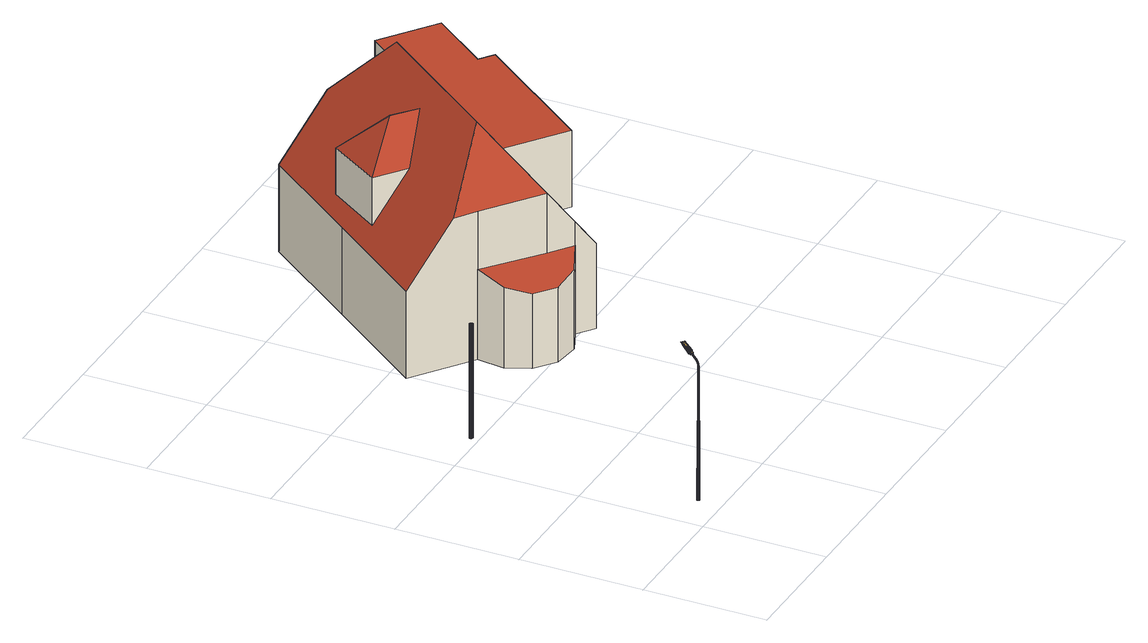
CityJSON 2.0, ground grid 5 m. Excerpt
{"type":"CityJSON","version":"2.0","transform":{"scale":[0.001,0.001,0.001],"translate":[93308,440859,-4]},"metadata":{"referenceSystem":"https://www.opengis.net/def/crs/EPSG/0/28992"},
"CityObjects":{
"cityfurniture1":{"type":"CityFurniture","attributes":{"Lichtpunttype":"Straatverlichting","Brondatum":"12-06-2019","Buurt_nummer":"62","Masttype":"MAST 4M LPH 4M VERZ VERJ D60 A1","Lamptype":"PLL 36W KL.830 XTRA POLAR","Buurtnaam":"Hillegersberg Noord","Nummer":"2","Geplaatst_op":"01-01-2000","Wijknummer":"6","Nivo":"0","Datum_laatste_mutatie":"07-06-2019","Straatnaam":"Plaszicht","Thema":"Lichtmasten","Beheerobject":"88528/OVL-002","Armatuurtype":"76 2000 SDN 1X PLL 36W EVSA D60","Objecthoogte":"4","Klasse":"Tertiaire weg","Wijknaam":"Hillegersberg-Schiebroek"},"geometry":[{"type":"MultiSurface","lod":"2","boundaries":[[[0,1,2,3]],[[4,0,3,5]],[[6,4,5,7]],[[8,6,7,9]],[[10,8,9,11]],[[12,10,11,13]],[[14,12,13,15]],[[16,14,15,17]],[[18,16,17,19]],[[20,18,19,21]],[[22,20,21,23]],[[24,22,23,25]],[[26,24,25,27]],[[28,26,27,29]],[[30,28,29,31]],[[32,30,31,33]],[[34,32,33,35]],[[36,34,35,37]],[[38,36,37,39]],[[40,38,39,41]],[[42,40,41,43]],[[44,42,43,45]],[[46,44,45,47]],[[1,46,47,2]],[[46,1,0,4,6,8,10,12,14,16,18,20,22,24,26,28,30,32,34,36,38,40,42,44]]]}]},
"cityfurniture2":{"type":"CityFurniture","attributes":{"Lichtpunttype":"Straatverlichting","Brondatum":"12-06-2019","Buurt_nummer":"62","Masttype":"MAST 4M LPH 4M VERZ VERJ D60 A1","Lamptype":"PLL 36W KL.830 XTRA POLAR","Buurtnaam":"Hillegersberg Noord","Nummer":"2","Geplaatst_op":"01-01-2000","Wijknummer":"6","Nivo":"0","Datum_laatste_mutatie":"07-06-2019","Straatnaam":"Plaszicht","Thema":"Lichtmasten","Beheerobject":"88528/OVL-002","Armatuurtype":"76 2000 SDN 1X PLL 36W EVSA D60","Objecthoogte":"4","Klasse":"Tertiaire weg","Wijknaam":"Hillegersberg-Schiebroek"},"geometry":[{"type":"MultiSurface","lod":"2","boundaries":[[[48,49,50,51,52,53]],[[54,55,56,57,58,59]],[[60,61,62,63,64,65]],[[66,67,68,69,70,71]],[[64,63,62,72,73,74]],[[59,58,57,75,76,77]],[[78,79,68,67,66,80]],[[71,70,69,81,82,83]],[[84,85,86,87]],[[88,89,90,79,78,80]],[[91,92,93,94,95,96]],[[62,97,98,72]],[[99,100,101,102]],[[103,104,93,92,91,105]],[[68,106,107,69]],[[97,108,109,98]],[[110,96,100,99]],[[74,73,72,50,49,48]],[[111,112,113,56,55,54]],[[57,114,115,75]],[[116,117,104,103,105,118]],[[119,53,120,121]],[[122,123,124,114]],[[109,125,126,127]],[[125,128,129,126]],[[130,119,121,131]],[[94,132,84,133]],[[85,130,131,86]],[[96,95,94,133,134,100]],[[128,54,59,129]],[[56,122,114,57]],[[135,136,137,138]],[[98,109,127,139]],[[133,84,87,140]],[[141,142,143,144]],[[145,146,147,148]],[[108,149,125,109]],[[150,71,83,151]],[[123,135,138,124]],[[72,98,139,50]],[[144,143,152,153]],[[107,144,153,154]],[[155,64,74,156]],[[157,111,54,128]],[[69,107,154,81]],[[143,99,102,152]],[[158,159,160,161]],[[136,80,66,137]],[[129,59,77,162]],[[146,163,164,147]],[[50,139,165,51]],[[142,110,99,143]],[[127,126,166,167]],[[100,134,133,140,168,101]],[[124,138,159,158]],[[75,115,169,170]],[[115,158,161,169]],[[114,124,158,115]],[[159,150,151,160]],[[171,172,173,174]],[[175,176,119,130]],[[138,137,150,159]],[[139,127,167,165]],[[163,155,156,164]],[[177,178,179,180]],[[106,141,144,107]],[[181,182,183,184]],[[172,185,186,173]],[[187,65,64,155]],[[132,188,85,84]],[[188,175,130,85]],[[149,157,128,125]],[[189,190,88,191]],[[192,189,191,193]],[[194,195,196,197]],[[61,198,97,62]],[[199,200,190,189]],[[184,183,201,202]],[[126,129,162,166]],[[137,66,71,150]],[[176,48,53,119]],[[183,192,193,201]],[[203,204,205,206]],[[207,208,146,145]],[[209,199,189,192]],[[210,105,91,211]],[[212,213,142,141]],[[195,214,215,196]],[[216,217,218,219]],[[79,220,106,68]],[[193,191,136,135]],[[104,145,148,93]],[[198,221,108,97]],[[180,179,222,223]],[[202,201,123,122]],[[224,225,171,226]],[[219,218,213,212]],[[204,227,228,205]],[[211,91,96,110]],[[201,193,135,123]],[[217,229,210,218]],[[214,203,206,215]],[[229,118,105,210]],[[230,216,219,231]],[[93,148,132,94]],[[232,181,184,233]],[[221,234,149,108]],[[234,235,157,149]],[[236,187,155,163]],[[90,231,220,79]],[[218,210,211,213]],[[164,156,176,175]],[[156,74,48,176]],[[147,164,175,188]],[[213,211,110,142]],[[117,207,145,104]],[[208,236,163,146]],[[191,88,80,136]],[[220,212,141,106]],[[235,237,111,157]],[[113,202,122,56]],[[231,219,212,220]],[[148,147,188,132]],[[238,239,240,241]],[[242,243,244,245]],[[246,247,248,249]],[[225,250,172,171]],[[251,252,216,230]],[[253,254,255,256,257,258]],[[259,260,250,225]],[[261,262,263,264]],[[265,258,257,266]],[[267,268,269,270]],[[271,261,264,272]],[[273,238,241,274]],[[268,275,276,269]],[[275,277,278,276]],[[279,280,203,214]],[[254,271,272,255]],[[281,251,230,282]],[[283,284,285,286]],[[287,288,289,290]],[[250,291,185,172]],[[239,242,245,240]],[[243,292,293,244]],[[294,279,214,195]],[[223,222,118,229]],[[293,295,249,296,297,298]],[[227,299,300,301,302,228]],[[200,303,281,282,304,190]],[[305,287,290,306]],[[262,283,286,263]],[[307,246,249,295,293,292]],[[308,309,232,233,310,237]],[[311,274,312,313,314,315]],[[316,259,225,224]],[[317,294,195,194]],[[318,315,314,291]],[[260,318,291,250]],[[319,316,224,300]],[[320,321,281,303,200,322]],[[323,324,325,232,309,308]],[[326,223,229,217]],[[327,328,227,204]],[[282,230,231,90]],[[329,319,300,299,227,328]],[[330,331,178,177]],[[304,282,90,89,88,190]],[[332,330,177,333]],[[174,173,234,221]],[[185,323,308,186]],[[280,327,204,203]],[[252,326,217,216]],[[291,314,323,185]],[[334,335,336,337]],[[338,339,207,117]],[[313,312,325,324,323,314]],[[340,322,200,199]],[[341,342,61,60,65,343]],[[240,245,344,335]],[[345,340,199,209]],[[344,346,340,345]],[[325,337,181,232]],[[274,241,334,312]],[[335,344,345,336]],[[245,244,346,344]],[[244,293,298,346]],[[241,240,335,334]],[[346,298,322,340]],[[339,347,208,207]],[[312,334,337,325]],[[337,336,182,181]],[[197,196,339,338]],[[321,348,251,281]],[[173,186,235,234]],[[205,228,343,349]],[[350,349,187,236]],[[206,205,349,350]],[[215,206,350,347]],[[336,345,209,182]],[[310,233,113,112,111,237]],[[182,209,192,183]],[[186,308,237,235]],[[233,184,202,113]],[[347,350,236,208]],[[349,343,65,187]],[[196,215,347,339]],[[351,174,221,198]],[[352,333,353,354]],[[353,180,223,326]],[[297,296,321,320,322,298]],[[348,354,252,251]],[[248,355,352,356]],[[226,171,174,351]],[[249,248,356,296]],[[342,351,198,61]],[[300,224,226,301]],[[296,356,348,321]],[[302,301,342,341,343,228]],[[355,332,333,352]],[[333,177,180,353]],[[357,265,266,358]],[[301,226,351,342]],[[356,352,354,348]],[[354,353,326,252]],[[165,167,359,360]],[[77,76,75,170,361,362]],[[101,168,140,363,364,365]],[[362,361,170,366,367,368]],[[51,165,360,369]],[[306,290,318,260]],[[160,151,370,371]],[[102,101,365,372]],[[161,160,371,373]],[[152,102,372,374]],[[154,153,375,376]],[[290,289,315,318]],[[377,305,306,378]],[[53,52,51,369,379,120]],[[153,152,374,375]],[[83,82,81,380,381,382]],[[151,83,382,370]],[[81,154,376,380]],[[277,383,384,278]],[[385,273,274,311,315,289]],[[264,263,386,387]],[[388,389,279,294]],[[389,390,280,279]],[[87,86,391,392]],[[386,393,330,332]],[[390,394,327,280]],[[272,264,387,247]],[[86,131,395,391]],[[255,272,247,246]],[[270,269,388,396]],[[140,87,392,363]],[[131,121,397,395]],[[398,399,400,401,402,403]],[[384,403,402,394]],[[401,400,319,329,328,402]],[[394,402,328,327]],[[393,404,331,330]],[[263,286,393,386]],[[269,276,389,388]],[[286,285,404,393]],[[120,379,369,405,406,407]],[[400,408,316,319]],[[399,409,408,400]],[[410,357,358,411]],[[383,412,403,384]],[[408,378,259,316]],[[378,306,260,259]],[[276,278,390,389]],[[413,194,197,414,179,178]],[[256,255,246,307,292,257]],[[409,377,378,408]],[[415,416,417,418]],[[416,410,411,417]],[[278,384,394,390]],[[266,257,292,243]],[[419,267,270,420,285,284]],[[420,270,396,421,404,285]],[[422,423,287,305]],[[424,422,305,377]],[[288,425,418,273,385,289]],[[387,386,332,355]],[[411,358,242,239]],[[423,426,288,287]],[[427,424,377,409]],[[396,388,294,317]],[[414,197,338,428,222,179]],[[417,411,239,238]],[[358,266,243,242]],[[426,429,415,418,425,288]],[[428,338,117,116,118,222]],[[412,430,431,399,398,403]],[[431,427,409,399]],[[418,417,238,273]],[[247,387,355,248]],[[432,268,267,433]],[[433,267,419,284,434,435]],[[366,436,373,371,370,382,381,380,376,375,374,372,365,364,363,392,391,395,397,407,406,405,437,438,439,440,368,367]],[[359,441,439,438]],[[360,359,438,437]],[[434,284,283,442]],[[404,421,396,317,443,331]],[[441,444,440,439]],[[445,446,447,254,253,258]],[[448,445,258,265]],[[443,317,194,413,178,331]],[[449,277,275,450]],[[451,452,448,453]],[[452,448,265,357]],[[454,433,432,455]],[[424,427,456,457]],[[450,275,268,432]],[[458,459,262,261]],[[447,460,271,254]],[[460,458,261,271]],[[461,462,463,464]],[[442,283,262,459]],[[465,410,416,466]],[[467,466,465,468]],[[383,277,449,469]],[[452,357,410,465]],[[459,458,460,447,446,445,448,452,465,466,470,471,472,463,462,457,456,473,474,475,469,449,450,432,433,435,434,442]],[[412,383,469,475]],[[464,463,472,476]],[[472,426,423,463]],[[431,430,412,475,474,473]],[[470,415,429,426,472,471]],[[463,423,422,462]],[[422,424,457,462]],[[472,471,477,476]],[[478,477,471,470]],[[466,416,415,470]],[[427,431,473,456]],[[479,475,474,473,480,481]],[[482,447,460,483]],[[455,432,450,484]],[[480,473,456,485]],[[486,457,462,461]],[[468,465,452,451]],[[487,449,469,488]],[[488,469,475,479]],[[483,460,458,489]],[[490,459,442,491]],[[485,456,457,486]],[[489,458,459,490]],[[453,448,445,492]],[[454,493,494,434,435,433]],[[484,450,449,487]],[[491,442,434,494]],[[482,495,492,445,446,447]],[[478,470,466,467]],[[170,169,436,366]],[[169,161,373,436]],[[162,77,362,444]],[[121,120,407,397]],[[166,162,444,441]],[[369,360,437,405]],[[167,166,441,359]],[[444,362,368,440]],[[496,497,498,499]],[[500,501,502,503]],[[504,505,506]],[[507,508,509]],[[510,511,512]],[[513,514,515]],[[499,498,516,517]],[[518,500,503,519]],[[520,521,522,523]],[[524,518,525,526,527]],[[528,529,530,531]],[[532,506,533,520,521,534,535,536,537]],[[538,523,522,539,540,541,517,516,542,543,544]],[[533,520,523,538]],[[545,546,547,526,525,548]],[[524,549,550,551,536,535,534,521,520,533,504,501,500,518]],[[535,536,552,541,540]],[[514,507,553,554,555]],[[514,556,557]],[[507,510,497,496]],[[549,558,550]],[[513,559,560]],[[561,513,560,562,510,512,563]],[[564,565,545,546]],[[566,510,562]],[[501,504,567,502]],[[521,534,539,522]],[[507,496,499,553]],[[551,558,537]],[[537,568,569,558]],[[504,533,538,544,567]],[[518,519,548,525]],[[546,564,570,547]],[[496,507,514,515,497]],[[514,513,561,563,512,510,507]],[[530,521,534,531]],[[537,551,536]],[[571,514,556]],[[569,549,524]],[[514,557,507]],[[508,507,514]],[[500,505,501]],[[558,549,569]],[[550,549,572,573]],[[511,509,508,571,556,557]],[[558,551,550]],[[551,550,573,574]],[[514,513,556]],[[507,511,510]],[[575,500,518]],[[556,513,561]],[[576,506,505,575]],[[546,545,577,555,554,547]],[[508,514,571]],[[511,507,557]],[[505,500,575]],[[506,504,533]],[[560,562,566,535,534,521,520,559]],[[507,509,511]],[[519,503,502,567,544,543,577,545,565,545,548]],[[510,512,563,561,513,515,497]],[[534,535,540,539]],[[497,515,542,516,498]],[[576,568,537,532,506]],[[515,514,555,577,543,542]],[[536,551,574,552]],[[568,576,575,518,524,569]],[[511,557,556,561,563,512]],[[505,504,501]],[[499,517,541,552,574,573,572,527,526,547,570,547,554,553]],[[549,524,527,572]],[[578,579,580,581]],[[581,582,583,580]],[[584,585,586,581,580,587]],[[586,588,582,581]],[[589,590,591,592,588,586,585]],[[593,579,578,594]],[[595,596,597,584,587,598,599]],[[580,583,598,587]],[[589,597,596,590]],[[580,579,593,600,601,583]],[[585,584,597,589]],[[602,603,594,578,581,582]]]}]},
"tree1":{"type":"SolitaryVegetationObject","attributes":{"Geslacht":"Prunus","Brondatum":"13-06-2019","Aanlegjaar":"2007","Beheerobjectomschrijving":"12308.bm4","Ontwikkeling":"Blijvende Kroon","Boomsortiment":"Prunus 'Umineko'","Boomstatus":"Niet van toepassing","Stamdiameter":"15","tree_part":"stam","Takvrije_zone":"tot 4,50 meter Bereikt","Thema":"Bomen","Kroondiameter":"3","Boomhoogte":"9-12 m.","Straat":"Plaszicht","Wijk":"Hillegersberg Noord","Laatste_mutatie":"17-05-2019","Boomsortiment_nederlands":"Sierkers","Buurt":"Hillegersberg Noord - 40","Hoogte":"-1.9484062"},"geometry":[{"type":"CompositeSurface","lod":"2","boundaries":[[[604,605,606]],[[605,607,608]],[[609,610,607]],[[611,612,609]],[[606,605,613]],[[614,615,611]],[[613,616,617]],[[617,618,619]],[[615,612,611]],[[619,620,621]],[[612,610,609]],[[621,622,623]],[[610,624,607]],[[607,624,608]],[[624,625,608]],[[620,622,621]],[[625,626,627]],[[618,620,619]],[[616,618,617]],[[608,625,627]],[[605,616,613]],[[605,608,616]],[[616,608,627]],[[616,627,618]],[[618,627,626]],[[618,626,620]],[[620,626,625]],[[620,625,622]],[[622,625,624]],[[622,624,623]],[[623,624,610]],[[623,610,621]],[[621,610,612]],[[621,612,619]],[[619,612,615]],[[619,615,617]],[[617,615,614]],[[617,614,613]],[[613,614,611]],[[613,611,606]],[[606,611,609]],[[606,609,604]],[[604,609,607]],[[604,607,605]]]}]},
"building1":{"type":"Building","attributes":{"yearOfConstruction":1988,"statusOmschr":"Pand in gebruik","hoogste_bouwlaag":2,"aantalBouwlagen":3,"laagste_bouwlaag":0,"typeOmschr":"vrijstaand"},"address":[{"CountryName":"Nederland","LocalityName":"Rotterdam","ThoroughfareNumber":"9","ThoroughfareName":"Plaszicht","PostalCode":"3054AV"}],"geometry":[{"type":"Solid","lod":"2","boundaries":[[[[628,629,630]],[[631,632,633]],[[632,630,629,633]],[[634,629,628,635]],[[631,633,634,635]],[[634,633,629]],[[636,637,638,639,640]],[[641,642,643]],[[644,645,646,647]],[[648,646,645,649]],[[649,650,651,648]],[[651,650,652,653,643,642]],[[653,652,654,655,656,657]],[[654,658,659,655]],[[658,660,661,659]],[[662,663,664,665]],[[666,664,663,667]],[[668,666,667,669]],[[670,668,669,671]],[[638,670,671,639]],[[672,636,640,673]],[[674,672,673,675]],[[676,674,675,677]],[[678,679,676,677,680]],[[647,678,680,644]],[[681,682,661,660,662,665]],[[637,683,684,638]],[[683,681,665,684]],[[679,641,643,653,657,685,686,683,637,636,672,674,676]],[[656,655,659,661,682,686,685],[631,635,628,630,632]],[[648,651,642,641,679,678,647,646]],[[670,638,684,665,664,666,668]],[[657,656,685]],[[686,682,681,683]],[[677,675,673,640,639,671,669,667,663,662,660,658,654,652,650,649,645,644,680]]]],"semantics":{"surfaces":[{"type":"WallSurface"},{"type":"RoofSurface"},{"type":"GroundSurface"}],"values":[[0,0,0,1,1,1,0,0,0,0,0,0,0,0,0,0,0,0,0,0,0,0,0,0,0,0,0,0,1,1,1,1,1,1,2]]}}]}
},
"vertices":[
[1645,1015,2070],[1655,1023,2070],[1655,1023,737],[1645,1015,737],[1637,1005,2070],[1637,1005,737],[1632,993,2070],[1632,993,737],[1630,980,2070],[1630,980,737],[1632,967,2070],[1632,967,737],[1637,955,2070],[1637,955,737],[1645,945,2070],[1645,945,737],[1655,937,2070],[1655,937,737],[1667,932,2070],[1667,932,737],[1680,930,2070],[1680,930,737],[1693,932,2070],[1693,932,737],[1705,937,2070],[1705,937,737],[1715,945,2070],[1715,945,737],[1723,955,2070],[1723,955,737],[1728,967,2070],[1728,967,737],[1730,980,2070],[1730,980,737],[1728,993,2070],[1728,993,737],[1723,1005,2070],[1723,1005,737],[1715,1015,2070],[1715,1015,737],[1705,1023,2070],[1705,1023,737],[1693,1028,2070],[1693,1028,737],[1680,1030,2070],[1680,1030,737],[1667,1028,2070],[1667,1028,737],
[1741,1078,6533],[1740,1078,6536],[1740,1077,6538],[1753,1093,6546],[1753,1094,6543],[1753,1094,6541],[1733,1046,6544],[1734,1044,6544],[1737,1042,6545],[1750,1060,6556],[1748,1061,6555],[1746,1063,6555],[1708,1036,6500],[1706,1034,6502],[1717,1048,6516],[1717,1049,6514],[1719,1050,6512],[1708,1037,6498],[1768,1052,6542],[1769,1052,6540],[1770,1053,6538],[1783,1070,6546],[1782,1069,6548],[1782,1069,6550],[1728,1062,6528],[1729,1063,6526],[1729,1063,6524],[1764,1077,6564],[1762,1079,6564],[1761,1081,6563],[1757,1038,6530],[1758,1038,6528],[1756,1036,6532],[1796,1086,6551],[1796,1086,6553],[1795,1085,6556],[1767,1089,6528],[1763,1092,6530],[1775,1107,6534],[1779,1104,6532],[1745,1022,6520],[1745,1023,6518],[1747,1024,6516],[1752,1054,6512],[1751,1057,6512],[1749,1058,6511],[1760,1071,6520],[1761,1070,6521],[1764,1068,6521],[1715,1045,6520],[1726,1059,6532],[1779,1079,6530],[1775,1082,6528],[1787,1098,6532],[1791,1095,6534],[1740,1043,6501],[1739,1045,6500],[1743,1041,6501],[1771,1055,6533],[1783,1070,6541],[1715,1042,6524],[1726,1057,6536],[1767,1064,6523],[1721,1030,6531],[1722,1028,6531],[1724,1027,6531],[1754,1056,6555],[1769,1074,6563],[1731,1032,6488],[1729,1033,6488],[1733,1030,6488],[1756,1094,6536],[1766,1111,6546],[1769,1110,6541],[1741,1040,6544],[1746,1038,6542],[1759,1054,6553],[1728,1053,6540],[1741,1070,6550],[1739,1073,6547],[1730,1050,6542],[1743,1066,6553],[1759,1093,6532],[1772,1109,6537],[1756,1074,6521],[1771,1086,6527],[1773,1085,6527],[1750,1036,6540],[1753,1036,6536],[1766,1052,6547],[1763,1052,6550],[1739,1075,6542],[1783,1101,6532],[1771,1058,6529],[1769,1061,6525],[1781,1076,6532],[1783,1073,6536],[1735,1048,6501],[1730,1050,6502],[1740,1063,6514],[1745,1060,6512],[1716,1038,6527],[1779,1069,6555],[1793,1086,6560],[1794,1092,6537],[1795,1089,6541],[1796,1087,6546],[1722,1051,6508],[1733,1065,6520],[1718,1034,6529],[1772,1071,6562],[1776,1070,6559],[1790,1087,6564],[1787,1089,6567],[1757,1084,6562],[1726,1051,6505],[1736,1064,6516],[1752,1092,6550],[1754,1087,6559],[1753,1090,6555],[1785,1100,6532],[1782,1092,6569],[1778,1095,6570],[1686,1005,6473],[1686,1001,6476],[1695,1012,6494],[1694,1016,6492],[1747,1078,6525],[1744,1079,6529],[1714,998,6442],[1712,1002,6441],[1718,1010,6458],[1720,1005,6459],[1707,997,6498],[1712,994,6496],[1722,1007,6514],[1717,1009,6515],[1687,996,6477],[1696,1007,6496],[1712,1039,6495],[1751,1077,6523],[1730,1007,6509],[1734,1008,6505],[1741,1021,6524],[1727,1007,6512],[1738,1021,6527],[1708,1005,6441],[1704,1008,6441],[1710,1016,6458],[1714,1013,6458],[1704,1032,6505],[1721,995,6492],[1724,996,6489],[1733,1022,6529],[1729,1024,6531],[1694,1010,6443],[1689,1010,6445],[1696,1017,6463],[1700,1018,6461],[1725,1036,6488],[1721,1038,6490],[1717,994,6494],[1746,1038,6502],[1756,1050,6514],[1759,1043,6520],[1758,1047,6516],[1699,1010,6442],[1705,1018,6459],[1739,1018,6495],[1738,1021,6492],[1748,1034,6505],[1749,1030,6508],[1759,1040,6524],[1704,1028,6509],[1725,1019,6474],[1728,1015,6475],[1680,1001,6451],[1679,996,6453],[1687,1009,6471],[1685,1008,6447],[1691,1016,6465],[1737,1026,6490],[1738,1013,6498],[1749,1027,6512],[1703,999,6498],[1713,1012,6516],[1705,1024,6512],[1706,1019,6514],[1716,1038,6492],[1709,1015,6515],[1681,963,6412],[1686,961,6412],[1690,967,6435],[1685,968,6435],[1691,961,6411],[1696,963,6410],[1699,967,6432],[1695,967,6434],[1703,968,6408],[1706,972,6407],[1710,977,6427],[1707,974,6429],[1679,991,6455],[1729,1002,6483],[1730,1006,6480],[1698,963,6365],[1700,965,6365],[1700,965,6386],[1699,964,6387],[1698,962,6387],[1697,961,6365],[1673,988,6432],[1673,984,6434],[1704,974,6364],[1704,979,6364],[1705,979,6385],[1705,974,6385],[1692,959,6365],[1693,959,6388],[1697,992,6364],[1693,994,6364],[1693,995,6384],[1698,993,6384],[1703,968,6365],[1703,969,6386],[1676,965,6412],[1680,971,6436],[1687,996,6364],[1688,997,6385],[1682,996,6364],[1683,997,6385],[1694,1004,6423],[1689,1004,6424],[1727,999,6486],[1736,1011,6502],[1703,983,6364],[1700,988,6364],[1701,989,6384],[1704,984,6385],[1668,971,6388],[1670,966,6389],[1673,969,6412],[1670,974,6412],[1680,986,6457],[1700,965,6409],[1704,970,6431],[1699,1002,6423],[1705,972,6430],[1712,980,6449],[1711,979,6450],[1710,977,6451],[1683,1005,6448],[1682,1004,6449],[1689,1012,6468],[1690,1014,6467],[1726,997,6487],[1735,1009,6504],[1666,976,6388],[1669,979,6411],[1701,967,6409],[1699,1003,6498],[1700,1001,6498],[1711,1014,6515],[1679,973,6436],[1687,979,6458],[1684,980,6458],[1683,982,6457],[1677,975,6435],[1674,994,6431],[1703,1000,6422],[1674,979,6435],[1677,997,6429],[1718,987,6470],[1719,989,6468],[1716,986,6471],[1690,991,6478],[1692,990,6479],[1694,988,6479],[1730,1011,6477],[1684,1003,6426],[1680,1001,6427],[1678,999,6428],[1709,991,6423],[1707,996,6423],[1711,986,6424],[1716,993,6443],[1690,976,6457],[1696,974,6457],[1703,983,6477],[1698,985,6478],[1721,1023,6473],[1717,1025,6474],[1712,984,6473],[1698,1024,6484],[1697,1023,6486],[1700,1026,6483],[1701,974,6455],[1708,983,6476],[1705,975,6453],[1712,1027,6475],[1721,992,6465],[1703,1027,6480],[1708,1028,6477],[1695,1019,6489],[1716,989,6445],[1722,1001,6461],[1722,996,6463],[1711,982,6426],[1715,984,6447],[1688,957,6365],[1688,958,6388],[1766,1107,6560],[1765,1109,6556],[1776,1097,6569],[1774,1098,6569],[2151,1567,6641],[2153,1566,6641],[2155,1564,6641],[2147,1562,6679],[2144,1564,6678],[2143,1565,6678],[1766,1110,6551],[2161,1553,6669],[2158,1554,6673],[2159,1561,6643],[2155,1557,6676],[2161,1558,6646],[2163,1555,6650],[2164,1553,6655],[1666,981,6388],[1669,984,6410],[1766,1111,6548],[2164,1553,6660],[2164,1553,6662],[2164,1553,6665],[1678,995,6364],[1678,995,6385],[1674,968,6412],[1707,983,6405],[1707,978,6406],[1695,997,6404],[1690,1000,6404],[1685,1000,6405],[2143,1574,6643],[2147,1571,6641],[1706,987,6404],[1681,999,6406],[2140,1575,6646],[1700,995,6404],[2137,1576,6650],[1672,991,6386],[1670,989,6386],[1673,992,6408],[1675,994,6407],[1676,996,6407],[1674,993,6386],[1703,991,6404],[2134,1577,6660],[2134,1577,6657],[2134,1577,6655],[1670,988,6409],[1668,986,6387],[1683,958,6365],[1683,958,6388],[1673,992,6365],[1709,1004,6441],[1715,1012,6458],[1673,961,6365],[1677,959,6365],[1678,960,6389],[1674,962,6389],[1698,990,6364],[1699,991,6384],[1701,994,6404],[1666,975,6365],[1667,970,6365],[1666,980,6365],[1672,965,6389],[1670,965,6365],[1667,984,6365],[1723,1021,6474],[1671,963,6365],[1672,990,6365],[1670,988,6365],[1693,994,6094],[1697,992,6094],[1700,988,6094],[1698,990,6094],[2151,1559,6678],[2134,1576,6665],[2135,1574,6669],[2136,1571,6673],[2140,1569,6676],[1768,1104,6564],[1703,983,6094],[1704,998,6423],[1771,1102,6567],[1697,961,6094],[1698,963,6094],[1700,965,6094],[1692,959,6094],[1682,996,6094],[1687,996,6094],[1691,929,2068],[1688,957,6094],[1702,932,2068],[1714,1014,2068],[1704,1020,2068],[1667,984,6094],[1666,980,6094],[1704,974,6094],[1704,979,6094],[1703,968,6094],[1638,971,2068],[1666,975,6094],[1667,970,6094],[1640,959,2068],[1683,958,6094],[1677,959,6094],[1666,933,2068],[1678,929,2068],[1678,995,6094],[1673,961,6094],[1671,963,6094],[1670,965,6094],[1670,988,6094],[1672,990,6094],[1673,992,6094],[1647,948,2068],[1651,943,2068],[1656,939,2068],[1657,1015,2068],[1647,1006,2068],[1652,1010,2068],[1722,947,2068],[1729,958,2068],[1691,1023,2068],[1641,995,2068],[1638,983,2068],[1679,1024,2068],[1667,1021,2068],[1732,970,2068],[1732,982,2068],[1729,994,2068],[1713,938,2068],[1719,1009,2068],[1723,1005,2068],[1718,942,2068],[2179,1485,6638],[2153,1452,6631],[2156,1450,6631],[2181,1483,6638],[2418,2022,6722],[2241,1798,6674],[2238,1801,6674],[2415,2024,6722],[2065,1575,6626],[2275,1782,6587],[2099,1559,6534],[2544,1948,6738],[2112,1516,6716],[2125,1503,6710],[2162,1463,6679],[2137,1490,6699],[2134,1486,6679],[2048,1553,6679],[2430,2038,6738],[2039,1542,6631],[2154,1448,6631],[2154,1449,6627],[2431,2038,6726],[2428,2041,6726],[2057,1532,6620],[2059,1531,6620],[2056,1528,6619],[2055,1529,6619],[2545,1949,6726],[2433,2041,6726],[2550,1950,6726],[2547,1947,6726],[2140,1471,6585],[2060,1533,6585],[2060,1532,6598],[2139,1470,6598],[2128,1536,6534],[2041,1545,6620],[2138,1468,6620],[2140,1466,6620],[2155,1455,6620],[2156,1514,6534],[2039,1541,6619],[2135,1465,6619],[2138,1463,6619],[2155,1450,6619],[2038,1540,6631],[2034,1542,6631],[2036,1544,6619],[2430,2043,6734],[2547,1951,6734],[2549,1949,6734],[2430,2044,6726],[2532,1932,6722],[2355,1708,6674],[2179,1485,6626],[2158,1453,6620],[2547,1946,6738],[2548,1948,6738],[2432,2040,6738],[2080,1535,6699],[2109,1512,6699],[2332,1737,6587],[2056,1531,6635],[2054,1528,6672],[2076,1531,6679],[2137,1463,6672],[2105,1508,6679],[2545,1949,6734],[2428,2041,6734],[2139,1465,6635],[2062,1578,6626],[2502,1962,6626],[2508,1960,6640],[2547,1947,6734],[2096,1525,6710],[2534,1930,6722],[2358,1706,6674],[2182,1483,6626],[2451,2005,6640],[2454,2000,6626],[2429,2042,6738],[1989,1443,6577],[2069,1380,6577],[2067,1379,6599],[1988,1441,6599],[2058,1530,6619],[2137,1468,6619],[2068,1375,6598],[1985,1440,6598],[1986,1443,6599],[2070,1377,6599],[2056,1531,6619],[1981,1436,6661],[2055,1530,6672],[2058,1533,6635],[2058,1534,6620],[2141,1472,6585],[2062,1535,6585],[2141,1467,6635],[2138,1464,6672],[2064,1370,6661],[2140,1466,6619],[2141,1468,6620],[2140,1471,6598],[2139,1470,6620],[2060,1532,6620],[2061,1534,6598],
[138,9440,2050],[165,9412,2050],[100,9450,2050],[138,9440,6850],[165,9412,6850],[100,9450,6850],[62,9310,6850],[62,9440,6850],[35,9337,6850],[62,9440,2050],[35,9412,6850],[25,9375,6850],[175,9375,2050],[35,9412,2050],[165,9337,2050],[25,9375,2050],[138,9310,2050],[35,9337,2050],[100,9300,2050],[62,9310,2050],[100,9300,6850],[138,9310,6850],[165,9337,6850],[175,9375,6850],
[6721,15058,8427],[5532,15979,8427],[5532,15979,6424],[8285,17334,8261],[7138,18226,6325],[7138,18226,8261],[7510,16207,9961],[8447,15476,9925],[9040,8640,5679],[8370,9160,6804],[8370,9160,5812],[8370,9160,2073],[9040,8640,2073],[15669,16904,5292],[15226,17239,5287],[15226,17239,6032],[20160,18070,2073],[19600,18500,2073],[19600,18500,5292],[20160,18070,5295],[21370,20820,5287],[21370,20820,2073],[19210,22460,2073],[19210,22460,5276],[14960,16890,2073],[14960,16890,6034],[9010,21420,2073],[9010,21420,5748],[10577,20227,8371],[13559,17956,8370],[5980,17440,2073],[5980,17440,5726],[2860,13330,2073],[2860,13330,5714],[5180,11570,2073],[5070,10460,2073],[5070,10460,5463],[5180,11570,5879],[5470,9510,5228],[5470,9510,2073],[6310,8860,5205],[6310,8860,2073],[7380,8720,5417],[7380,8720,2073],[12006,12554,5681],[12006,12554,2073],[12799,13601,5682],[12799,13601,2073],[13950,15120,5682],[13950,15120,2073],[16470,13210,5305],[14184,14943,5293],[16470,13210,2073],[5180,11570,8329],[4406,12158,8298],[7433,9835,8337],[7433,9835,5820],[10941,17609,10861],[7080,12511,10856]
]}
